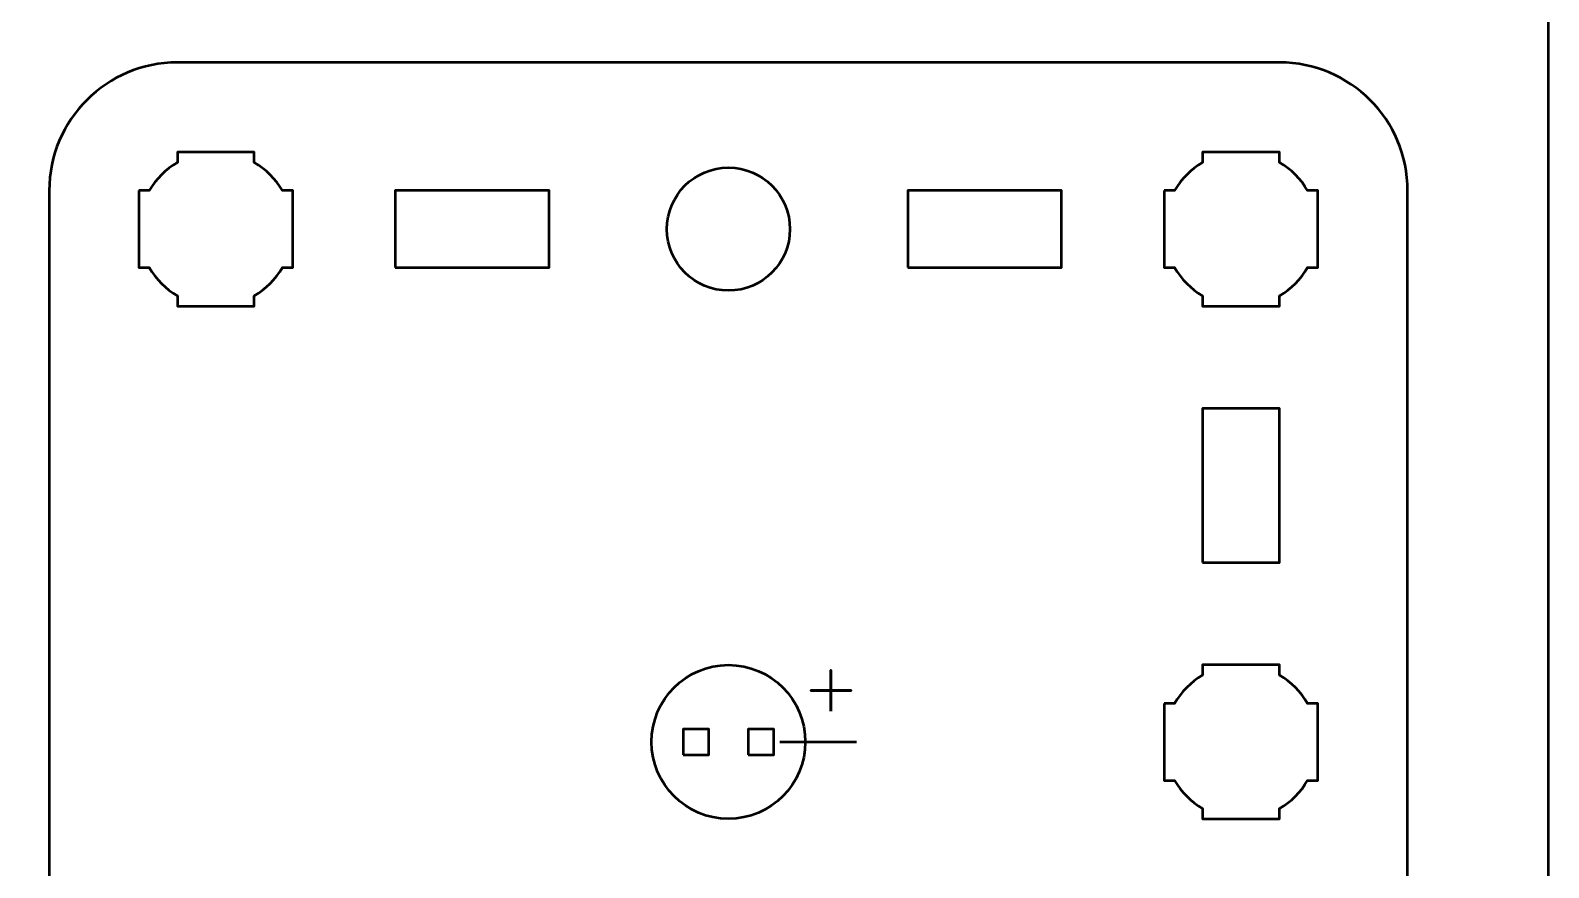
# Model space of a CAD drawing. Header units: centimetres. Extents: x -21 to 0, y -29.7 to 0.
# Drawn here: x -5.92 to 0, y -26.04 to -22.77 of the extents above; entities that cross this region are included whole.
import ezdxf

# ---------------------------------------------------------------- set-up
doc = ezdxf.new("R2010")
doc.units = ezdxf.units.CM
doc.header["$MEASUREMENT"] = 0
doc.layers.add('Layer 1', color=7, linetype='Continuous')

msp = doc.modelspace()

# ---------------------------------------------------------------- linework, layer by layer
at = {"layer": 'Layer 1', "lineweight": 53}
for points in [[(-4.5, -23.7), (-3.9, -23.7), (-3.9, -23.4), (-4.5, -23.4), (-4.5, -23.7)], [(-2.5, -23.7), (-1.9, -23.7), (-1.9, -23.4), (-2.5, -23.4), (-2.5, -23.7)], [(-1.35, -24.85), (-1.05, -24.85), (-1.05, -24.25), (-1.35, -24.25), (-1.35, -24.85)], [(-3.377, -25.6), (-3.277, -25.6), (-3.277, -25.5), (-3.377, -25.5), (-3.377, -25.6)], [(-3.123, -25.6), (-3.023, -25.6), (-3.023, -25.5), (-3.123, -25.5), (-3.123, -25.6)]]:
    msp.add_lwpolyline(points, close=True, dxfattribs=at)
msp.add_ellipse((-3.2, -23.55), major_axis=(0, 0.24), ratio=1, dxfattribs=at)
at = {"layer": 'Layer 1', "color": 5, "lineweight": 53}
msp.add_ellipse((-3.2, -25.55), major_axis=(0, 0.3), ratio=1, dxfattribs=at)
at = {"layer": 'Layer 1', "color": 1, "lineweight": 53}
msp.add_open_spline([(-21.00003, -29.19995), (-21.00003, -29.19995), (-21.00003, -5.29992), (-21.00003, -5.29992), (-21.00003, -5.29992), (-21.00003, -5.21709), (-20.93286, -5.14992), (-20.85003, -5.14992), (-20.85003, -5.14992), (-20.7672, -5.14992), (-20.70003, -5.08275), (-20.70003, -4.99992), (-20.70003, -4.99992), (-20.70003, -4.91709), (-20.7672, -4.84992), (-20.85003, -4.84992), (-20.85003, -4.84992), (-20.93286, -4.84992), (-21.00003, -4.78275), (-21.00003, -4.69992), (-21.00003, -4.69992), (-21.00003, -4.61709), (-20.93286, -4.54992), (-20.85003, -4.54992), (-20.85003, -4.54992), (-20.7672, -4.54992), (-20.70003, -4.48275), (-20.70003, -4.39992), (-20.70003, -4.39992), (-20.70003, -4.31709), (-20.7672, -4.24992), (-20.85003, -4.24992), (-20.85003, -4.24992), (-20.93286, -4.24992), (-21.00003, -4.18275), (-21.00003, -4.09992), (-21.00003, -4.09992), (-21.00003, -4.01709), (-20.93286, -3.94992), (-20.85003, -3.94992), (-20.85003, -3.94992), (-20.7672, -3.94992), (-20.70003, -3.88275), (-20.70003, -3.79992), (-20.70003, -3.79992), (-20.70003, -3.71709), (-20.7672, -3.64992), (-20.85003, -3.64992), (-20.85003, -3.64992), (-20.93286, -3.64992), (-21.00003, -3.58275), (-21.00003, -3.49992), (-21.00003, -3.49992), (-21.00003, -3.41709), (-20.93286, -3.34992), (-20.85003, -3.34992), (-20.85003, -3.34992), (-20.7672, -3.34992), (-20.70003, -3.28275), (-20.70003, -3.19992), (-20.70003, -3.19992), (-20.70003, -3.11709), (-20.7672, -3.04992), (-20.85003, -3.04992), (-20.85003, -3.04992), (-20.93286, -3.04992), (-21.00003, -2.98275), (-21.00003, -2.89992), (-21.00003, -2.89992), (-21.00003, -2.81709), (-20.93286, -2.74992), (-20.85003, -2.74992), (-20.85003, -2.74992), (-20.7672, -2.74992), (-20.70003, -2.68275), (-20.70003, -2.59992), (-20.70003, -2.59992), (-20.70003, -2.51709), (-20.7672, -2.44992), (-20.85003, -2.44992), (-20.85003, -2.44992), (-20.93286, -2.44992), (-21.00003, -2.38275), (-21.00003, -2.29992), (-21.00003, -2.29992), (-21.00003, -2.21709), (-20.93286, -2.14992), (-20.85003, -2.14992), (-20.85003, -2.14992), (-20.7672, -2.14992), (-20.70003, -2.08275), (-20.70003, -1.99992), (-20.70003, -1.99992), (-20.70003, -1.91709), (-20.7672, -1.84992), (-20.85003, -1.84992), (-20.85003, -1.84992), (-20.93286, -1.84992), (-21.00003, -1.78275), (-21.00003, -1.69992), (-21.00003, -1.69992), (-21.00003, -1.61709), (-20.93286, -1.54992), (-20.85003, -1.54992), (-20.85003, -1.54992), (-20.7672, -1.54992), (-20.70003, -1.48275), (-20.70003, -1.39992), (-20.70003, -1.39992), (-20.70003, -1.31709), (-20.7672, -1.24992), (-20.85003, -1.24992), (-20.85003, -1.24992), (-20.93286, -1.24992), (-21.00003, -1.18275), (-21.00003, -1.09992), (-21.00003, -1.09992), (-21.00003, -1.09992), (-21.00003, -0.49992), (-21.00003, -0.49992), (-21.00003, -0.49992), (-21.00003, -0.22295), (-20.77694, 0.00004), (-20.49994, 0.00004), (-20.49994, 0.00004), (-20.49994, 0.00004), (-0.50008, 0.00004), (-0.50008, 0.00004), (-0.50008, 0.00004), (-0.22294, 0.00004), (0.00002, -0.22295), (0.00002, -0.49992), (0.00002, -0.49992), (0.00002, -0.49992), (0.00002, -29.19995), (0.00002, -29.19995), (0.00002, -29.19995), (0.00002, -29.47695), (-0.22294, -29.70004), (-0.50008, -29.70004), (-0.50008, -29.70004), (-0.50008, -29.70004), (-20.49994, -29.70004), (-20.49994, -29.70004), (-20.49994, -29.70004), (-20.77694, -29.70004), (-21.00003, -29.47695), (-21.00003, -29.19995)], degree=3, knots=[0, 0, 0, 0, 0.027027, 0.027027, 0.027027, 0.027027, 0.0540541, 0.0540541, 0.0540541, 0.0540541, 0.0810811, 0.0810811, 0.0810811, 0.0810811, 0.1081081, 0.1081081, 0.1081081, 0.1081081, 0.1351351, 0.1351351, 0.1351351, 0.1351351, 0.1621622, 0.1621622, 0.1621622, 0.1621622, 0.1891892, 0.1891892, 0.1891892, 0.1891892, 0.2162162, 0.2162162, 0.2162162, 0.2162162, 0.2432432, 0.2432432, 0.2432432, 0.2432432, 0.2702703, 0.2702703, 0.2702703, 0.2702703, 0.2972973, 0.2972973, 0.2972973, 0.2972973, 0.3243243, 0.3243243, 0.3243243, 0.3243243, 0.3513514, 0.3513514, 0.3513514, 0.3513514, 0.3783784, 0.3783784, 0.3783784, 0.3783784, 0.4054054, 0.4054054, 0.4054054, 0.4054054, 0.4324324, 0.4324324, 0.4324324, 0.4324324, 0.4594595, 0.4594595, 0.4594595, 0.4594595, 0.4864865, 0.4864865, 0.4864865, 0.4864865, 0.5135135, 0.5135135, 0.5135135, 0.5135135, 0.5405405, 0.5405405, 0.5405405, 0.5405405, 0.5675676, 0.5675676, 0.5675676, 0.5675676, 0.5945946, 0.5945946, 0.5945946, 0.5945946, 0.6216216, 0.6216216, 0.6216216, 0.6216216, 0.6486486, 0.6486486, 0.6486486, 0.6486486, 0.6756757, 0.6756757, 0.6756757, 0.6756757, 0.7027027, 0.7027027, 0.7027027, 0.7027027, 0.7297297, 0.7297297, 0.7297297, 0.7297297, 0.7567568, 0.7567568, 0.7567568, 0.7567568, 0.7837838, 0.7837838, 0.7837838, 0.7837838, 0.8108108, 0.8108108, 0.8108108, 0.8108108, 0.8378378, 0.8378378, 0.8378378, 0.8378378, 0.8648649, 0.8648649, 0.8648649, 0.8648649, 0.8918919, 0.8918919, 0.8918919, 0.8918919, 0.9189189, 0.9189189, 0.9189189, 0.9189189, 0.9459459, 0.9459459, 0.9459459, 0.9459459, 0.972973, 0.972973, 0.972973, 0.972973, 1, 1, 1, 1], dxfattribs=at)
at = {"layer": 'Layer 1', "color": 3, "lineweight": 53}
msp.add_open_spline([(-5.85, -27.7), (-5.85, -27.7), (-5.85, -23.4), (-5.85, -23.4), (-5.85, -23.4), (-5.85, -23.12391), (-5.62609, -22.9), (-5.35, -22.9), (-5.35, -22.9), (-5.35, -22.9), (-1.05, -22.9), (-1.05, -22.9), (-1.05, -22.9), (-0.77391, -22.9), (-0.55, -23.12391), (-0.55, -23.4), (-0.55, -23.4), (-0.55, -23.4), (-0.55, -27.7), (-0.55, -27.7), (-0.55, -27.7), (-0.55, -27.97609), (-0.77391, -28.2), (-1.05, -28.2), (-1.05, -28.2), (-1.05, -28.2), (-5.35, -28.2), (-5.35, -28.2), (-5.35, -28.2), (-5.62609, -28.2), (-5.85, -27.97609), (-5.85, -27.7)], degree=3, knots=[0, 0, 0, 0, 0.125, 0.125, 0.125, 0.125, 0.25, 0.25, 0.25, 0.25, 0.375, 0.375, 0.375, 0.375, 0.5, 0.5, 0.5, 0.5, 0.625, 0.625, 0.625, 0.625, 0.75, 0.75, 0.75, 0.75, 0.875, 0.875, 0.875, 0.875, 1, 1, 1, 1], dxfattribs=at)
at = {"layer": 'Layer 1', "lineweight": 53}
for points in [[(-5.5, -23.4), (-5.5, -23.4), (-5.45985, -23.4), (-5.45985, -23.4), (-5.45985, -23.4), (-5.4335, -23.35447), (-5.39553, -23.3165), (-5.35, -23.29015), (-5.35, -23.29015), (-5.35, -23.29015), (-5.35, -23.25), (-5.35, -23.25), (-5.35, -23.25), (-5.35, -23.25), (-5.2, -23.25), (-5.2, -23.25), (-5.2, -23.25), (-5.2, -23.25), (-5.05, -23.25), (-5.05, -23.25), (-5.05, -23.25), (-5.05, -23.25), (-5.05, -23.29015), (-5.05, -23.29015), (-5.05, -23.29015), (-5.00447, -23.3165), (-4.9665, -23.35447), (-4.94015, -23.4), (-4.94015, -23.4), (-4.94015, -23.4), (-4.9, -23.4), (-4.9, -23.4), (-4.9, -23.4), (-4.9, -23.4), (-4.9, -23.55), (-4.9, -23.55), (-4.9, -23.55), (-4.9, -23.55), (-4.9, -23.7), (-4.9, -23.7), (-4.9, -23.7), (-4.9, -23.7), (-4.94015, -23.7), (-4.94015, -23.7), (-4.94015, -23.7), (-4.9665, -23.74553), (-5.00447, -23.7835), (-5.05, -23.80985), (-5.05, -23.80985), (-5.05, -23.80985), (-5.05, -23.85), (-5.05, -23.85), (-5.05, -23.85), (-5.05, -23.85), (-5.2, -23.85), (-5.2, -23.85), (-5.2, -23.85), (-5.2, -23.85), (-5.35, -23.85), (-5.35, -23.85), (-5.35, -23.85), (-5.35, -23.85), (-5.35, -23.80985), (-5.35, -23.80985), (-5.35, -23.80985), (-5.39553, -23.7835), (-5.4335, -23.74553), (-5.45985, -23.7), (-5.45985, -23.7), (-5.45985, -23.7), (-5.5, -23.7), (-5.5, -23.7), (-5.5, -23.7), (-5.5, -23.7), (-5.5, -23.55), (-5.5, -23.55), (-5.5, -23.55), (-5.5, -23.55), (-5.5, -23.4), (-5.5, -23.4)], [(-1.5, -23.4), (-1.5, -23.4), (-1.45985, -23.4), (-1.45985, -23.4), (-1.45985, -23.4), (-1.4335, -23.35447), (-1.39553, -23.3165), (-1.35, -23.29015), (-1.35, -23.29015), (-1.35, -23.29015), (-1.35, -23.25), (-1.35, -23.25), (-1.35, -23.25), (-1.35, -23.25), (-1.2, -23.25), (-1.2, -23.25), (-1.2, -23.25), (-1.2, -23.25), (-1.05, -23.25), (-1.05, -23.25), (-1.05, -23.25), (-1.05, -23.25), (-1.05, -23.29015), (-1.05, -23.29015), (-1.05, -23.29015), (-1.00447, -23.3165), (-0.9665, -23.35447), (-0.94015, -23.4), (-0.94015, -23.4), (-0.94015, -23.4), (-0.9, -23.4), (-0.9, -23.4), (-0.9, -23.4), (-0.9, -23.4), (-0.9, -23.55), (-0.9, -23.55), (-0.9, -23.55), (-0.9, -23.55), (-0.9, -23.7), (-0.9, -23.7), (-0.9, -23.7), (-0.9, -23.7), (-0.94015, -23.7), (-0.94015, -23.7), (-0.94015, -23.7), (-0.9665, -23.74553), (-1.00447, -23.7835), (-1.05, -23.80985), (-1.05, -23.80985), (-1.05, -23.80985), (-1.05, -23.85), (-1.05, -23.85), (-1.05, -23.85), (-1.05, -23.85), (-1.2, -23.85), (-1.2, -23.85), (-1.2, -23.85), (-1.2, -23.85), (-1.35, -23.85), (-1.35, -23.85), (-1.35, -23.85), (-1.35, -23.85), (-1.35, -23.80985), (-1.35, -23.80985), (-1.35, -23.80985), (-1.39553, -23.7835), (-1.4335, -23.74553), (-1.45985, -23.7), (-1.45985, -23.7), (-1.45985, -23.7), (-1.5, -23.7), (-1.5, -23.7), (-1.5, -23.7), (-1.5, -23.7), (-1.5, -23.55), (-1.5, -23.55), (-1.5, -23.55), (-1.5, -23.55), (-1.5, -23.4), (-1.5, -23.4)], [(-1.5, -25.4), (-1.5, -25.4), (-1.45985, -25.4), (-1.45985, -25.4), (-1.45985, -25.4), (-1.4335, -25.35447), (-1.39553, -25.3165), (-1.35, -25.29015), (-1.35, -25.29015), (-1.35, -25.29015), (-1.35, -25.25), (-1.35, -25.25), (-1.35, -25.25), (-1.35, -25.25), (-1.2, -25.25), (-1.2, -25.25), (-1.2, -25.25), (-1.2, -25.25), (-1.05, -25.25), (-1.05, -25.25), (-1.05, -25.25), (-1.05, -25.25), (-1.05, -25.29015), (-1.05, -25.29015), (-1.05, -25.29015), (-1.00447, -25.3165), (-0.9665, -25.35447), (-0.94015, -25.4), (-0.94015, -25.4), (-0.94015, -25.4), (-0.9, -25.4), (-0.9, -25.4), (-0.9, -25.4), (-0.9, -25.4), (-0.9, -25.55), (-0.9, -25.55), (-0.9, -25.55), (-0.9, -25.55), (-0.9, -25.7), (-0.9, -25.7), (-0.9, -25.7), (-0.9, -25.7), (-0.94015, -25.7), (-0.94015, -25.7), (-0.94015, -25.7), (-0.9665, -25.74553), (-1.00447, -25.7835), (-1.05, -25.80985), (-1.05, -25.80985), (-1.05, -25.80985), (-1.05, -25.85), (-1.05, -25.85), (-1.05, -25.85), (-1.05, -25.85), (-1.2, -25.85), (-1.2, -25.85), (-1.2, -25.85), (-1.2, -25.85), (-1.35, -25.85), (-1.35, -25.85), (-1.35, -25.85), (-1.35, -25.85), (-1.35, -25.80985), (-1.35, -25.80985), (-1.35, -25.80985), (-1.39553, -25.7835), (-1.4335, -25.74553), (-1.45985, -25.7), (-1.45985, -25.7), (-1.45985, -25.7), (-1.5, -25.7), (-1.5, -25.7), (-1.5, -25.7), (-1.5, -25.7), (-1.5, -25.55), (-1.5, -25.55), (-1.5, -25.55), (-1.5, -25.55), (-1.5, -25.4), (-1.5, -25.4)]]:
    msp.add_open_spline(points, degree=3, knots=[0, 0, 0, 0, 0.05, 0.05, 0.05, 0.05, 0.1, 0.1, 0.1, 0.1, 0.15, 0.15, 0.15, 0.15, 0.2, 0.2, 0.2, 0.2, 0.25, 0.25, 0.25, 0.25, 0.3, 0.3, 0.3, 0.3, 0.35, 0.35, 0.35, 0.35, 0.4, 0.4, 0.4, 0.4, 0.45, 0.45, 0.45, 0.45, 0.5, 0.5, 0.5, 0.5, 0.55, 0.55, 0.55, 0.55, 0.6, 0.6, 0.6, 0.6, 0.65, 0.65, 0.65, 0.65, 0.7, 0.7, 0.7, 0.7, 0.75, 0.75, 0.75, 0.75, 0.8, 0.8, 0.8, 0.8, 0.85, 0.85, 0.85, 0.85, 0.9, 0.9, 0.9, 0.9, 0.95, 0.95, 0.95, 0.95, 1, 1, 1, 1], dxfattribs=at)
at = {"layer": 'Layer 1', "color": 5, "lineweight": 53}
msp.add_open_spline([(-2.8, -25.42959), (-2.8, -25.42959), (-2.8, -25.35), (-2.8, -25.35), (-2.8, -25.35), (-2.8, -25.35), (-2.87916, -25.35), (-2.87916, -25.35), (-2.87916, -25.35), (-2.87916, -25.35), (-2.8, -25.35), (-2.8, -25.35), (-2.8, -25.35), (-2.8, -25.35), (-2.8, -25.27042), (-2.8, -25.27042), (-2.8, -25.27042), (-2.8, -25.27042), (-2.8, -25.35), (-2.8, -25.35), (-2.8, -25.35), (-2.8, -25.35), (-2.72083, -25.35), (-2.72083, -25.35), (-2.72083, -25.35), (-2.72083, -25.35), (-2.8, -25.35), (-2.8, -25.35), (-2.8, -25.35), (-2.8, -25.35), (-2.8, -25.42959), (-2.8, -25.42959)], degree=3, knots=[0, 0, 0, 0, 0.125, 0.125, 0.125, 0.125, 0.25, 0.25, 0.25, 0.25, 0.375, 0.375, 0.375, 0.375, 0.5, 0.5, 0.5, 0.5, 0.625, 0.625, 0.625, 0.625, 0.75, 0.75, 0.75, 0.75, 0.875, 0.875, 0.875, 0.875, 1, 1, 1, 1], dxfattribs=at)
msp.add_open_spline([(-3, -25.55), (-3, -25.55), (-2.7, -25.55), (-2.7, -25.55)], degree=3, dxfattribs=at)

doc.saveas('drawing.dxf')
